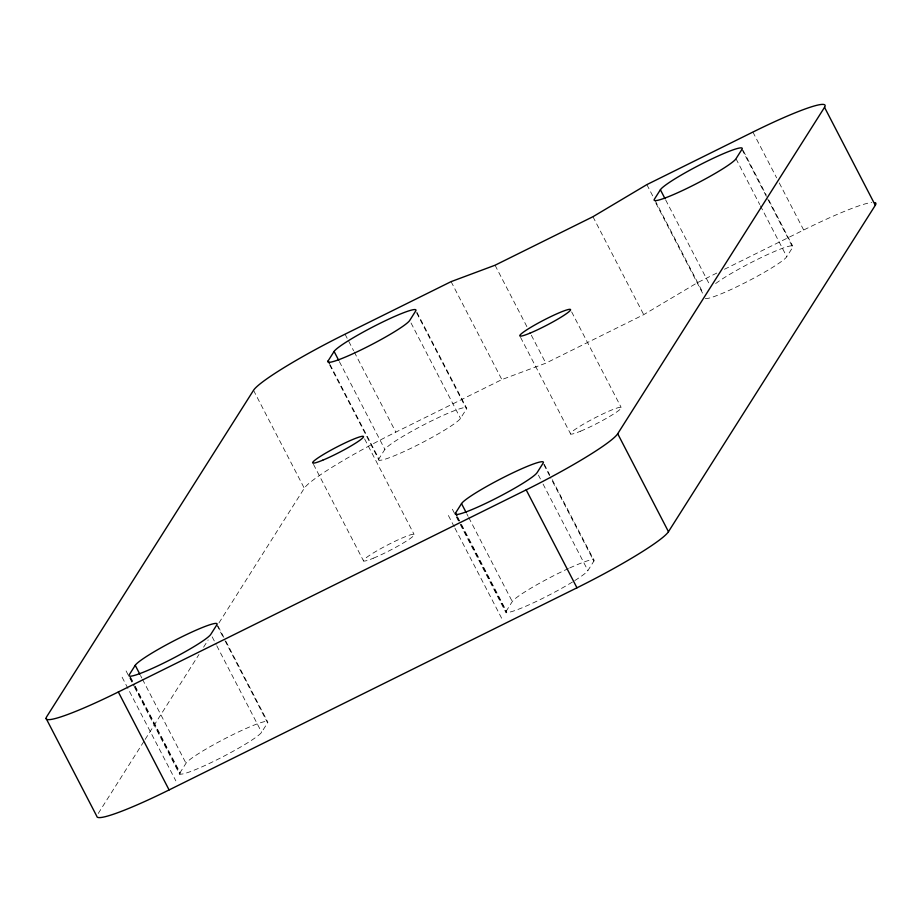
<?xml version="1.0" encoding="UTF-8"?>
<svg xmlns="http://www.w3.org/2000/svg" width="922" height="922" viewBox="0 0 922 922"><rect width="100%" height="100%" fill="white"/><g stroke="black" fill="none" stroke-linecap="round" stroke-linejoin="round"><path stroke-width="0.69" stroke-dasharray="4.61 3.46" d="M98.239 813.458L144.374 740.654M145.146 739.432L198.968 654.493M203.578 647.209L208.188 639.937M218.952 622.949L304.295 488.257A92.431 9.497 -27.4 0 1 395.815 432.13L501.856 379.587L545.824 363.176L643.717 314.667L697.631 282.558L716.797 273.062M135.2 686.175L180.044 772.671L186.002 763.255A46.215 4.748 -27.4 0 1 231.768 735.203A46.215 4.748 -27.4 0 1 267.576 722.836L224.058 638.877M330.111 364.674L378.907 458.81L384.877 449.394A46.215 4.748 -27.4 0 1 430.632 421.342A46.215 4.748 -27.4 0 1 466.451 408.976L415.672 311.025M180.044 772.671A46.215 4.748 -27.4 0 0 215.852 760.304A46.215 4.748 -27.4 0 0 261.606 732.252L267.576 722.836M378.907 458.81A46.215 4.748 -27.4 0 0 414.727 446.444A46.215 4.748 -27.4 0 0 460.481 418.392L466.451 408.976M461.484 524.48L506.328 610.975L512.286 601.559A46.215 4.748 -27.4 0 1 568.436 568.54M574.775 580.572A46.215 4.748 -27.4 0 0 587.902 570.557L593.86 561.141L550.342 477.181M705.295 298.451A46.215 4.748 -27.4 0 0 746.371 282.04A46.215 4.748 -27.4 0 0 786.766 256.685L792.736 247.269L767.023 197.665M724.462 269.27L803.673 230.016A92.431 9.497 -27.4 0 1 871.855 202.437M752.905 132.065L776.635 177.854M779.274 182.948L803.673 230.016M743.178 150.528L766.251 195.049M768.89 200.143L792.632 245.932M741.956 149.329L766.355 196.386M735.998 158.745L759.728 204.534M760.396 205.802L786.766 256.685M665.661 199.924L709.848 285.152M646.852 184.619L653.444 197.331M655.081 200.443L703.221 293.3M655.842 203.047L703.325 294.637M592.938 216.716L643.717 314.667M571.663 311.924L621.117 407.328M495.056 265.225L527.361 327.552M531.326 335.193L545.824 363.176M520.561 337.371L570.672 434.055M451.089 281.636L501.856 379.587M544.303 464.388L549.581 474.565M552.22 479.659L593.756 559.792M543.75 464.458L549.685 475.913M538.448 475.153L540.419 478.967M543.058 484.05L587.902 570.557M416.894 312.224L466.348 407.628M411.028 322.988L460.481 418.392M466.797 513.785L468.111 516.332M468.768 517.599L512.286 601.559M457.531 516.839L460.827 523.2M456.978 516.919L460.274 523.27M460.931 524.549L506.432 612.323M452.368 509.221L455.641 515.548M456.298 516.804L459.571 523.131M460.228 524.399L506.097 612.888M448.392 515.502L454.292 526.877M454.938 528.145L502.121 619.169M345.035 334.19L353.61 350.717M354.267 351.997L395.815 432.13M339.377 361.62L384.877 449.394M329.557 364.755L379.011 460.159M364.582 438.895L414.036 534.311M313.48 464.354L363.591 561.037M253.527 390.306L304.295 488.257M218.018 626.084L225.268 640.075M225.936 641.355L267.472 721.488M216.808 624.886L223.401 637.609M212.152 636.848L216.117 644.478M216.774 645.746L261.606 732.252M140.513 675.492L141.827 678.027M142.484 679.307L186.002 763.255M130.59 677.267L134.543 684.908M130.025 677.336L133.99 684.977M134.647 686.245L180.136 774.019M126.084 670.916L133.944 686.095M134.6 687.351L179.813 774.584M122.107 677.197L175.837 780.865M569.669 567.975A46.215 4.748 -27.4 0 1 593.86 561.141M572.435 582.024A46.215 4.748 -27.4 0 1 526.911 605.754A46.215 4.748 -27.4 0 1 506.328 610.975M715.645 283.55A46.215 4.748 -27.4 0 1 764.269 256.086A46.215 4.748 -27.4 0 1 792.736 247.269M580.583 431.173A28.651 2.95 -27.4 0 0 621.186 408.158A28.651 2.95 -27.4 0 0 585.919 422.737A28.651 2.95 -27.4 0 0 580.583 431.173M373.502 558.144A28.651 2.95 -27.4 0 0 414.105 535.14A28.651 2.95 -27.4 0 0 378.838 549.719A28.651 2.95 -27.4 0 0 373.502 558.144"/><path stroke-width="1.38" d="M135.234 665.315L129.264 674.731A46.215 4.748 -27.4 0 0 165.084 662.365A46.215 4.748 -27.4 0 0 210.838 634.301L216.808 624.886A46.215 4.748 -27.4 0 0 180.989 637.252A46.215 4.748 -27.4 0 0 135.234 665.315L139.844 674.213M328.14 360.859L334.098 351.443A46.215 4.748 -27.4 0 1 379.864 323.392A46.215 4.748 -27.4 0 1 415.672 311.025L409.714 320.441A46.215 4.748 -27.4 0 1 363.948 348.493A46.215 4.748 -27.4 0 1 328.14 360.859L329.454 363.406M455.549 513.024L461.519 503.608A46.215 4.748 -27.4 0 1 507.273 475.556A46.215 4.748 -27.4 0 1 543.093 463.19L537.123 472.606A46.215 4.748 -27.4 0 1 491.368 500.658A46.215 4.748 -27.4 0 1 455.549 513.024L456.874 515.571M660.394 189.748L654.424 199.164A46.215 4.748 -27.4 0 0 690.232 186.797A46.215 4.748 -27.4 0 0 735.998 158.745L741.956 149.329A46.215 4.748 -27.4 0 0 706.148 161.696A46.215 4.748 -27.4 0 0 660.394 189.748L665.004 198.656M824.533 107.332A92.431 9.497 -27.4 0 0 752.905 132.065L646.852 184.619L592.938 216.716L495.056 265.225L451.089 281.636L345.035 334.19A92.431 9.497 -27.4 0 0 253.527 390.306L46.699 716.717A92.431 9.497 -27.4 0 0 118.327 691.984L526.185 489.87A92.431 9.497 -27.4 0 0 617.705 433.743L824.533 107.332L875.301 205.283L668.473 531.694A92.431 9.497 -27.4 0 1 576.965 587.81L169.095 789.935A92.431 9.497 -27.4 0 1 96.868 816.373L46.1 718.422M617.705 433.743L668.473 531.694M526.185 489.87L576.965 587.81M461.519 503.608L466.14 512.517M334.098 351.443L338.72 360.352M118.327 691.984L169.095 789.935M875.093 202.598A92.431 9.497 -27.4 0 1 875.301 205.283M529.804 333.222A28.651 2.95 -27.4 0 0 570.407 310.207A28.651 2.95 -27.4 0 0 535.152 324.798A28.651 2.95 -27.4 0 0 529.804 333.222M322.735 460.193A28.651 2.95 -27.4 0 0 363.337 437.189A28.651 2.95 -27.4 0 0 328.071 451.768A28.651 2.95 -27.4 0 0 322.735 460.193"/></g></svg>
